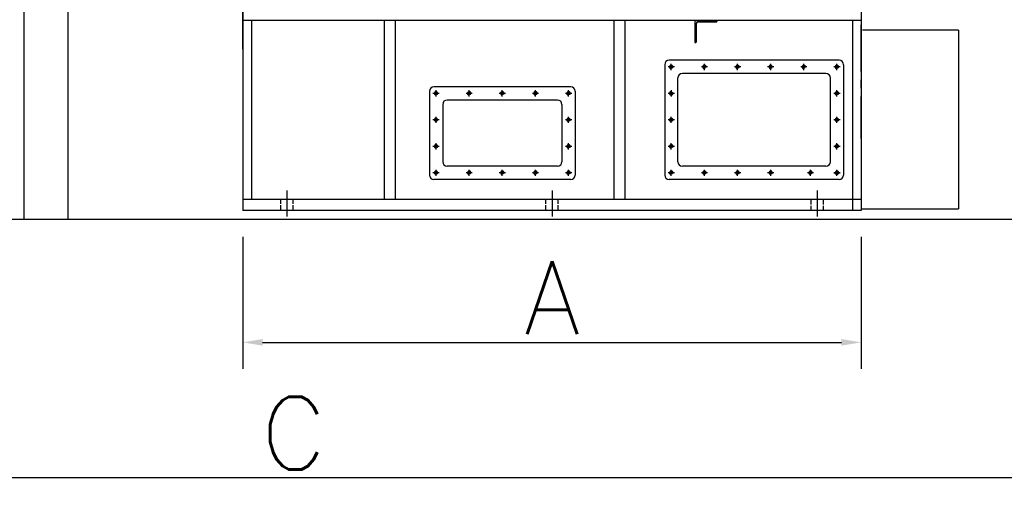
# Model space of a CAD drawing. Header units: inches. Extents: x 76 to 22091, y 292 to 17065.
# Drawn here: x 10797 to 13026, y 10484 to 11582 of the extents above; entities that cross this region are included whole.
import ezdxf

# ---------------------------------------------------------------- set-up
doc = ezdxf.new("R2010")
doc.units = ezdxf.units.IN
doc.header["$MEASUREMENT"] = 0
for name, pattern in [('ACAD_ISO02W100', [15, 12, -3]), ('CENTER', [50.8, 31.75, -6.35, 6.35, -6.35]), ('EB_DASH', [6, 3, -3])]:
    doc.linetypes.add(name, pattern=pattern)
doc.layers.get('Defpoints').update_dxf_attribs({"lineweight": 5})
for name, color, linetype, lineweight in [('CAXA0', 7, 'Continuous', 5), ('CAXA1', 5, 'CENTER', 5), ('CAXA2', 6, 'EB_DASH', 5), ('CAXA3', 7, 'Continuous', 5)]:
    doc.layers.add(name, color=color, linetype=linetype, lineweight=lineweight)
doc.styles.add('Roman', font='romans')
doc.styles.get("Standard").update_dxf_attribs({"font": 'arial.ttf'})
doc.dimstyles.new('ISO-25', dxfattribs={"dimscale": 30, "dimtxt": 1.5, "dimasz": 1.5, "dimexe": 2, "dimexo": 2, "dimtad": 1, "dimtih": 1, "dimtoh": 1, "dimdec": 1, "dimlfac": 0.03937, "dimdsep": 46, "dimtxsty": 'Standard', "dimcen": 2.5, "dimclrd": 7, "dimclre": 7, "dimclrt": 7, "dimadec": 0, "dimazin": 0, "dimtfac": 1, "dimtdec": 1, "dimtmove": 0, "dimatfit": 3, "dimfxl": 1, "dimlwd": 5, "dimlwe": 5, "dimarcsym": 0})

# ---------------------------------------------------------------- blocks, each defined once
blk = doc.blocks.new('*D17')
at = {"color": 7, "linetype": 'Continuous', "lineweight": 5, "transparency": 16777216}
for p, q in [((11302, 11090.2), (11302, 10791.2)), ((12702, 11090.2), (12702, 10791.2)), ((11347, 10851.2), (12657, 10851.2))]:
    blk.add_line(p, q, dxfattribs=at)
at = {"color": 7, "transparency": 16777216}
for points in [[(11347, 10858.7), (11347, 10843.7), (11302, 10851.2)], [(12657, 10858.7), (12657, 10843.7), (12702, 10851.2)]]:
    blk.add_solid(points, dxfattribs=at)
at = {"layer": 'Defpoints', "color": 0, "transparency": 16777216}
for p in [(11302, 11150.2), (12702, 11150.2), (12702, 10851.2)]:
    blk.add_point(p, dxfattribs=at)
at = {"color": 7, "lineweight": 5, "transparency": 16777216, "insert": (12002, 10952.5), "char_height": 165, "attachment_point": 5, "style": 'Roman'}
blk.add_mtext('A', dxfattribs=at)
blk = doc.blocks.new('*D19')
at = {"color": 7, "linetype": 'Continuous', "lineweight": 5, "transparency": 16777216}
for p, q in [((9227.1, 11457.4), (9227.1, 10484.3)), ((13607.1, 11070.2), (13607.1, 10484.3)), ((13562.1, 10544.3), (9272.1, 10544.3))]:
    blk.add_line(p, q, dxfattribs=at)
at = {"color": 7, "transparency": 16777216}
for points in [[(9272.1, 10551.8), (9272.1, 10536.8), (9227.1, 10544.3)], [(13562.1, 10551.8), (13562.1, 10536.8), (13607.1, 10544.3)]]:
    blk.add_solid(points, dxfattribs=at)
at = {"layer": 'Defpoints', "color": 0, "transparency": 16777216}
for p in [(9227.1, 11517.4), (13607.1, 11130.2), (9227.1, 10544.3)]:
    blk.add_point(p, dxfattribs=at)
at = {"color": 7, "lineweight": 5, "transparency": 16777216, "insert": (11417.1, 10645.6), "char_height": 165, "attachment_point": 5, "style": 'Roman'}
blk.add_mtext('C', dxfattribs=at)

msp = doc.modelspace()

# ---------------------------------------------------------------- linework, layer by layer
at = {"color": 7, "linetype": 'Continuous', "lineweight": 5, "ltscale": 15}
for p, q in [((10807.05, 11130.19), (10807.05, 11864.18)), ((10907.05, 11130.19), (10907.05, 11864.18))]:
    msp.add_line(p, q, dxfattribs=at)
at = {"color": 7, "lineweight": 5}
msp.add_line((9547.05, 11130.19), (14304.42, 11130.19), dxfattribs=at)
at = {"layer": 'CAXA0', "color": 7, "linetype": 'Continuous', "lineweight": 5}
for p, q in [((11302, 11515.19), (11302, 11605.19)), ((11302, 11515.19), (11302, 11593.19)), ((11302.01, 11605.19), (11302.01, 11580.19)), ((11302.01, 11605.19), (11302.01, 11175.19)), ((12702.01, 11580.19), (11302.01, 11580.19)), ((11322.01, 11580.19), (11322.01, 11175.19)), ((11622.01, 11580.19), (11622.01, 11175.19)), ((11647.01, 11580.19), (11647.01, 11175.19)), ((12142.01, 11580.19), (12142.01, 11175.19)), ((12167.01, 11580.19), (12167.01, 11175.19)), ((12325.01, 11580.19), (12325.01, 11530.19)), ((12325.01, 11580.19), (12375.01, 11580.19)), ((12328.01, 11571.69), (12328.01, 11531.19)), ((12333.51, 11577.19), (12374.01, 11577.19)), ((12375.01, 11580.19), (12375.01, 11578.19)), ((12682.01, 11580.19), (12682.01, 11225.7)), ((12702.01, 11578.31), (12702.01, 11440.98)), ((12702.01, 11480.19), (12702.01, 11570.19)), ((12922.01, 11558.7), (12705, 11558.7)), ((12325.01, 11530.19), (12327.01, 11530.19)), ((12702.01, 11475.69), (12702.01, 11517.69)), ((12702.01, 11481.86), (12702.01, 11517.69)), ((12257.01, 11480.19), (12257.01, 11230.19)), ((12652.01, 11490.19), (12267.01, 11490.19)), ((12272.01, 11468.19), (12272.01, 11482.19)), ((12347.01, 11468.19), (12347.01, 11482.19)), ((12422.01, 11468.19), (12422.01, 11482.19)), ((12497.01, 11468.19), (12497.01, 11482.19)), ((12572.01, 11468.19), (12572.01, 11482.19)), ((12572.01, 11468.19), (12572.01, 11482.19)), ((12649.5, 11490.18), (12616.5, 11490.18)), ((12647.01, 11468.19), (12647.01, 11482.19)), ((12647.01, 11468.19), (12647.01, 11482.19)), ((12662.01, 11480.19), (12662.01, 11230.19)), ((12279.01, 11475.19), (12265.01, 11475.19)), ((12622.01, 11460.19), (12297.01, 11460.19)), ((12354.01, 11475.19), (12340.01, 11475.19)), ((12429.01, 11475.19), (12415.01, 11475.19)), ((12504.01, 11475.19), (12490.01, 11475.19)), ((12579.01, 11475.19), (12565.01, 11475.19)), ((12579.01, 11475.19), (12565.01, 11475.19)), ((12654.01, 11475.19), (12640.01, 11475.19)), ((12654.01, 11475.19), (12640.01, 11475.19)), ((12287.01, 11260.19), (12287.01, 11450.19)), ((12632.01, 11260.19), (12632.01, 11450.19)), ((11724.51, 11420.19), (11724.51, 11230.19)), ((11746.51, 11415.19), (11732.51, 11415.19)), ((12044.51, 11430.19), (11734.51, 11430.19)), ((11739.51, 11408.19), (11739.51, 11422.19)), ((11821.51, 11415.19), (11807.51, 11415.19)), ((11814.51, 11408.19), (11814.51, 11422.19)), ((11896.51, 11415.19), (11882.51, 11415.19)), ((11889.51, 11408.19), (11889.51, 11422.19)), ((11971.51, 11415.19), (11957.51, 11415.19)), ((11964.51, 11408.19), (11964.51, 11422.19)), ((12046.51, 11415.19), (12032.51, 11415.19)), ((12039.51, 11408.19), (12039.51, 11422.19)), ((12054.51, 11420.19), (12054.51, 11230.19)), ((12279.01, 11415.19), (12265.01, 11415.19)), ((12272.01, 11422.19), (12272.01, 11408.19)), ((12654.01, 11415.19), (12640.01, 11415.19)), ((12654.01, 11415.19), (12640.01, 11415.19)), ((12647.01, 11408.19), (12647.01, 11422.19)), ((12647.01, 11408.19), (12647.01, 11422.19)), ((11754.51, 11390.19), (11754.51, 11260.19)), ((12014.51, 11400.19), (11764.51, 11400.19)), ((12024.51, 11390.19), (12024.51, 11260.19)), ((11746.51, 11355.19), (11732.51, 11355.19)), ((11739.51, 11348.19), (11739.51, 11362.19)), ((12046.51, 11355.19), (12032.51, 11355.19)), ((12039.51, 11348.19), (12039.51, 11362.19)), ((12279.01, 11355.19), (12265.01, 11355.19)), ((12272.01, 11348.19), (12272.01, 11362.19)), ((12654.01, 11355.19), (12640.01, 11355.19)), ((12654.01, 11355.19), (12640.01, 11355.19)), ((12654.01, 11355.19), (12640.01, 11355.19)), ((12647.01, 11348.19), (12647.01, 11362.19)), ((12647.01, 11348.19), (12647.01, 11362.19)), ((12647.01, 11348.19), (12647.01, 11362.19)), ((11739.51, 11288.19), (11739.51, 11302.19)), ((12039.51, 11288.19), (12039.51, 11302.19)), ((12272.01, 11288.19), (12272.01, 11302.19)), ((12647.01, 11288.19), (12647.01, 11302.19)), ((12647.01, 11288.19), (12647.01, 11302.19)), ((12647.01, 11288.19), (12647.01, 11302.19)), ((11746.51, 11295.19), (11732.51, 11295.19)), ((12046.51, 11295.19), (12032.51, 11295.19)), ((12279.01, 11295.19), (12265.01, 11295.19)), ((12654.01, 11295.19), (12640.01, 11295.19)), ((12654.01, 11295.19), (12640.01, 11295.19)), ((12654.01, 11295.19), (12640.01, 11295.19)), ((11746.51, 11235.19), (11732.51, 11235.19)), ((11739.51, 11228.19), (11739.51, 11242.19)), ((12014.51, 11250.19), (11764.51, 11250.19)), ((11821.51, 11235.19), (11807.51, 11235.19)), ((11814.51, 11228.19), (11814.51, 11242.19)), ((11896.51, 11235.19), (11882.51, 11235.19)), ((11889.51, 11228.19), (11889.51, 11242.19)), ((11971.51, 11235.19), (11957.51, 11235.19)), ((11964.51, 11228.19), (11964.51, 11242.19)), ((12046.51, 11235.19), (12032.51, 11235.19)), ((12039.51, 11228.19), (12039.51, 11242.19)), ((12279.01, 11235.19), (12265.01, 11235.19)), ((12272.01, 11228.19), (12272.01, 11242.19)), ((12622.01, 11250.19), (12297.01, 11250.19)), ((12354.01, 11235.19), (12340.01, 11235.19)), ((12347.01, 11228.19), (12347.01, 11242.19)), ((12429.01, 11235.19), (12415.01, 11235.19)), ((12422.01, 11228.19), (12422.01, 11242.19)), ((12504.01, 11235.19), (12490.01, 11235.19)), ((12497.01, 11228.19), (12497.01, 11242.19)), ((12594.01, 11235.19), (12580.01, 11235.19)), ((12594.01, 11235.19), (12580.01, 11235.19)), ((12587.01, 11228.19), (12587.01, 11242.19)), ((12587.01, 11228.19), (12587.01, 11242.19)), ((12654.01, 11235.19), (12640.01, 11235.19)), ((12640.01, 11235.19), (12654.01, 11235.19)), ((12654.01, 11235.19), (12640.01, 11235.19)), ((12647.01, 11228.19), (12647.01, 11242.19)), ((12647.01, 11228.19), (12647.01, 11242.19)), ((12647.01, 11228.19), (12647.01, 11242.19)), ((12044.51, 11220.19), (11734.51, 11220.19)), ((12652.01, 11220.19), (12267.01, 11220.19)), ((12682.01, 11225.7), (12682.01, 11150.19)), ((11302.01, 11175.19), (11302.01, 11150.19)), ((12702.01, 11175.19), (11302.01, 11175.19)), ((12702.01, 11150.19), (11302.01, 11150.19)), ((12702.01, 11153.54), (12922.01, 11153.54))]:
    msp.add_line(p, q, dxfattribs=at)
for centre in [(12272.01, 11475.19), (12347.01, 11475.19), (12422.01, 11475.19), (12497.01, 11475.19), (12572.01, 11475.19), (12572.01, 11475.19), (12647.01, 11475.19), (12647.01, 11475.19), (11739.51, 11415.19), (11814.51, 11415.19), (11889.51, 11415.19), (11964.51, 11415.19), (12039.51, 11415.19), (12272.01, 11415.19), (12647.01, 11415.19), (12647.01, 11415.19), (11739.51, 11355.19), (12039.51, 11355.19), (12272.01, 11355.19), (12647.01, 11355.19), (12647.01, 11355.19), (12647.01, 11355.19), (11739.51, 11295.19), (12039.51, 11295.19), (12272.01, 11295.19), (12647.01, 11295.19), (12647.01, 11295.19), (12647.01, 11295.19), (11739.51, 11235.19), (11814.51, 11235.19), (11889.51, 11235.19), (11964.51, 11235.19), (12039.51, 11235.19), (12272.01, 11235.19), (12347.01, 11235.19), (12422.01, 11235.19), (12497.01, 11235.19), (12587.01, 11235.19), (12587.01, 11235.19), (12647.01, 11235.19), (12647.01, 11235.19), (12647.01, 11235.19)]:
    msp.add_circle(centre, 3.32, dxfattribs=at)
for centre, radius, start, end in [((12333.51, 11571.69), 5.5, 90, 180), ((12374.01, 11578.19), 1, 270, 0), ((12327.01, 11531.19), 1, 270, 0), ((12267.01, 11480.19), 10, 90, 180), ((12272.01, 11475.19), 4, 350, 270), ((12347.01, 11475.19), 4, 350, 270), ((12422.01, 11475.19), 4, 350, 270), ((12497.01, 11475.19), 4, 350, 270), ((12572.01, 11475.19), 4, 350, 270), ((12572.01, 11475.19), 4, 350, 270), ((12647.01, 11475.19), 4, 350, 270), ((12647.01, 11475.19), 4, 350, 270), ((12652.01, 11480.19), 10, 0, 90), ((12652.01, 11480.19), 10, 0, 90), ((12297.01, 11450.19), 10, 90, 180), ((12622.01, 11450.19), 10, 0, 90), ((12622.01, 11450.19), 10, 0, 90), ((11734.51, 11420.19), 10, 90, 180), ((11739.51, 11415.19), 4, 350, 270), ((11814.51, 11415.19), 4, 350, 270), ((11889.51, 11415.19), 4, 350, 270), ((11964.51, 11415.19), 4, 350, 270), ((12039.51, 11415.19), 4, 350, 270), ((12044.51, 11420.19), 10, 0, 90), ((12272.01, 11415.19), 4, 90, 10), ((12647.01, 11415.19), 4, 350, 270), ((12647.01, 11415.19), 4, 350, 270), ((11764.51, 11390.19), 10, 90, 180), ((12014.51, 11390.19), 10, 0, 90), ((11739.51, 11355.19), 4, 350, 270), ((12039.51, 11355.19), 4, 350, 270), ((12272.01, 11355.19), 4, 350, 270), ((12647.01, 11355.19), 4, 350, 270), ((12647.01, 11355.19), 4, 350, 270), ((12647.01, 11355.19), 4, 350, 270), ((11739.51, 11295.19), 4, 350, 270), ((12039.51, 11295.19), 4, 350, 270), ((12272.01, 11295.19), 4, 350, 270), ((12647.01, 11295.19), 4, 350, 270), ((12647.01, 11295.19), 4, 350, 270), ((12647.01, 11295.19), 4, 350, 270), ((11764.51, 11260.19), 10, 180, 270), ((12014.51, 11260.19), 10, 270, 0), ((12297.01, 11260.19), 10, 180, 270), ((12622.01, 11260.19), 10, 270, 0), ((12622.01, 11260.19), 10, 270, 0), ((11739.51, 11235.19), 4, 350, 270), ((11814.51, 11235.19), 4, 350, 270), ((11889.51, 11235.19), 4, 350, 270), ((11964.51, 11235.19), 4, 350, 270), ((12039.51, 11235.19), 4, 350, 270), ((12272.01, 11235.19), 4, 350, 270), ((12347.01, 11235.19), 4, 350, 270), ((12422.01, 11235.19), 4, 350, 270), ((12497.01, 11235.19), 4, 350, 270), ((12587.01, 11235.19), 4, 350, 270), ((12587.01, 11235.19), 4, 350, 270), ((12647.01, 11235.19), 4, 350, 270), ((12647.01, 11235.19), 4, 270, 190), ((12647.01, 11235.19), 4, 350, 270), ((11734.51, 11230.19), 10, 180, 270), ((12044.51, 11230.19), 10, 270, 0), ((12267.01, 11230.19), 10, 180, 270), ((12652.01, 11230.19), 10, 270, 0)]:
    msp.add_arc(centre, radius, start, end, dxfattribs=at)
at = {"layer": 'CAXA1', "linetype": 'CENTER', "lineweight": 5, "ltscale": 3}
for p, q in [((12702.01, 11312.69), (12702.01, 11538.19)), ((11402.01, 11195.3), (11402.01, 11136.56)), ((12002.01, 11195.3), (12002.01, 11136.56)), ((12602.01, 11195.3), (12602.01, 11136.56))]:
    msp.add_line(p, q, dxfattribs=at)
at = {"layer": 'CAXA2', "color": 7, "linetype": 'ACAD_ISO02W100', "lineweight": 5}
for p, q in [((11388.01, 11150.19), (11388.01, 11175.19)), ((11416.01, 11150.19), (11416.01, 11175.19)), ((11988.01, 11150.19), (11988.01, 11175.19)), ((12016.01, 11150.19), (12016.01, 11175.19)), ((12588.01, 11175.19), (12588.01, 11150.19)), ((12616.01, 11175.19), (12616.01, 11150.19))]:
    msp.add_line(p, q, dxfattribs=at)
at = {"layer": 'CAXA3', "color": 7, "linetype": 'Continuous', "lineweight": 5}
for p, q in [((11302, 11605.19), (11302, 11580.19)), ((11302, 11605.19), (11302, 11580.19)), ((11302.01, 11605.19), (11302.01, 11580.19)), ((11302.01, 11605.19), (11302.01, 11580.19)), ((12702.01, 11605.19), (12702.01, 11224.2)), ((12922.01, 11558.7), (12922.01, 11153.54)), ((12702.01, 11225.7), (12702.01, 11150.19))]:
    msp.add_line(p, q, dxfattribs=at)

# ---------------------------------------------------------------- dimensions: what is measured, and where the dimension line sits
at = {"color": 7, "lineweight": 5}
dim = msp.add_linear_dim(base=(9227.05, 10544.33), p1=(13607.05, 11130.19), p2=(9227.05, 11517.44), text='C', dimstyle='ISO-25', override={"dimtxt": 5.5, "dimpost": '\\X', "dimtxsty": 'Roman', "dimtmove": 1}, dxfattribs=at)
dim.commit()
dim.dimension.update_dxf_attribs({"geometry": '*D19', "text_midpoint": (11417.05, 10544.33), "dimtype": 160})
dim = msp.add_linear_dim(base=(12702.01, 10851.22), p1=(11302.01, 11150.19), p2=(12702.01, 11150.19), text='A', dimstyle='ISO-25', override={"dimtxt": 5.5, "dimpost": '\\X', "dimtxsty": 'Roman', "dimtmove": 1}, dxfattribs=at)
dim.commit()
dim.dimension.update_dxf_attribs({"geometry": '*D17', "text_midpoint": (12002.01, 10952.47)})

doc.saveas('drawing.dxf')
